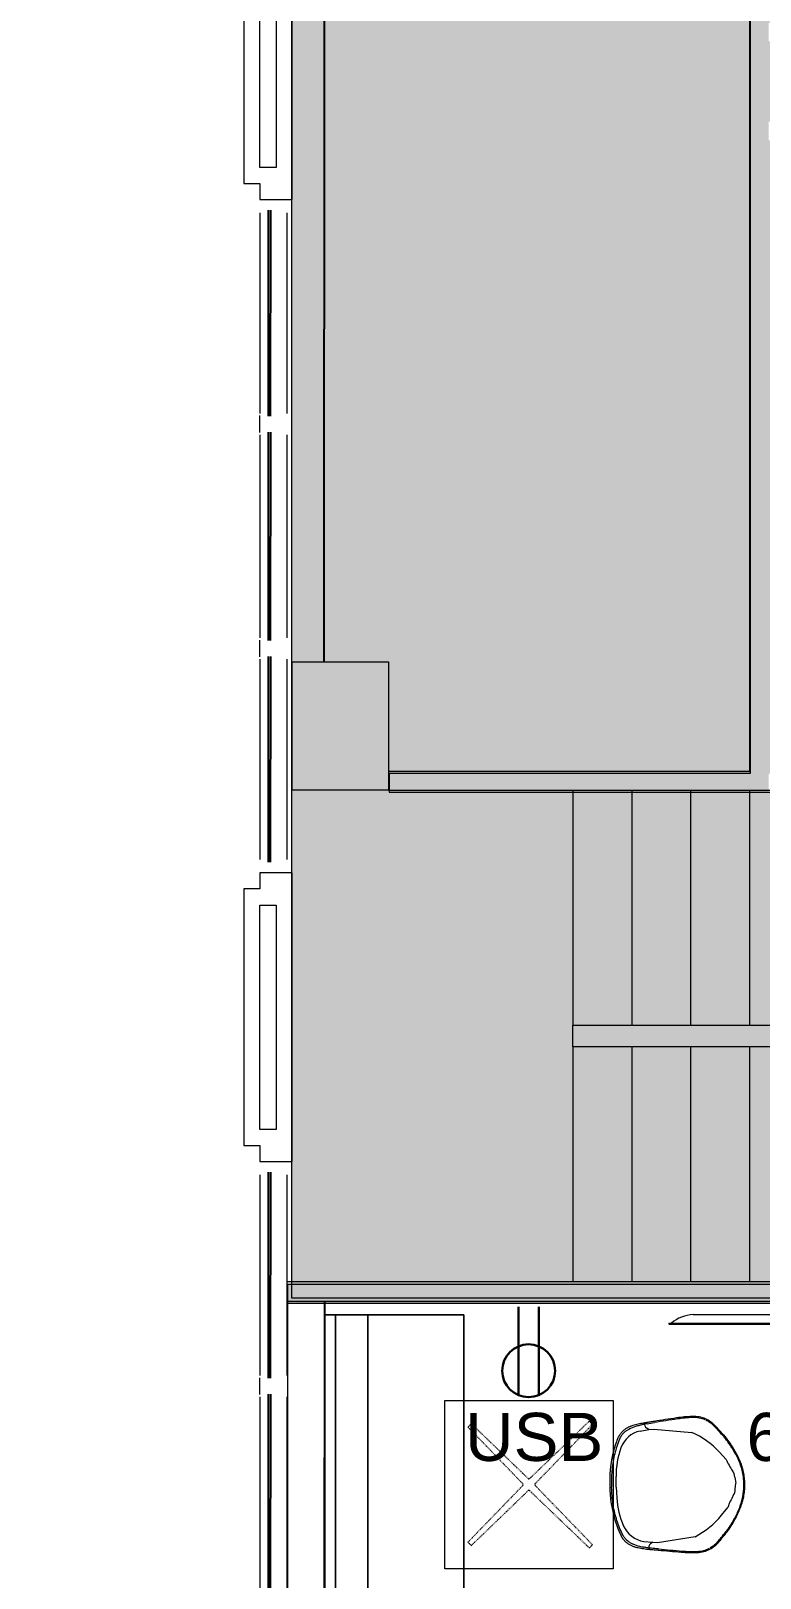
# Model space of a CAD drawing. Header units: inches. Extents: x -1221 to 179, y -822 to 880.
# Drawn here: x -1205.9 to -1069.6, y -243.5 to 46 of the extents above; entities that cross this region are included whole.
import ezdxf
from ezdxf.xclip import XClip

# ---------------------------------------------------------------- set-up
doc = ezdxf.new("R2010")
doc.units = ezdxf.units.IN
doc.header["$MEASUREMENT"] = 0
doc.header["$XCLIPFRAME"] = 2
doc.linetypes.add('L1$0$2DASHES', pattern=[163.199999, 71.999999, -24, 9.6, -24, 9.6, -24])
doc.linetypes.add('X1$0$Dash', pattern=[0.25, 0.125, -0.125])
doc.layers.add('L1$0$A-Anno-Revs-FinF', color=181, linetype='Continuous')
doc.layers.add('L1$0$GLZ_GLAZING', color=7, linetype='Continuous')
for name, color, linetype, lineweight in [('L1$0$ArchiCAD Windows_Pen_No__4', 4, 'Continuous', 9), ('L1$0$BB Columns_Pen_No__7', 7, 'Continuous', 20), ('L1$0$BB Columns_Pen_No__95', 8, 'Continuous', 20), ('L1$0$BB Core_Pen_No__100', 7, 'Continuous', 20), ('L1$0$BB Shell_Pen_No__100', 7, 'Continuous', 20), ('X1$0$18_0109_REV_dwg _7_', 8, 'Continuous', 9), ('X1$0$A-ANNO-NOTE', 131, 'Continuous', 30), ('X1$0$A-DETL', 90, 'Continuous', 9), ('X1$0$A-DETL-GENF', 92, 'Continuous', 9), ('X1$0$A-WALL', 113, 'Continuous', 9), ('X1$0$A-WALL-PATT', 111, 'Continuous', 13), ('X1$0$I-FURN', 30, 'Continuous', 9), ('X1$0$I-FURN-HDLN', 30, 'X1$0$Dash', 9), ('X1$0$I-WALL', 2, 'Continuous', 9), ('X1$0$Q-SPCQ', 91, 'Continuous', 9)]:
    doc.layers.add(name, color=color, linetype=linetype, lineweight=lineweight)
doc.styles.add('X1$0$Swis721 Lt BT', font='swissl.ttf', dxfattribs={"height": 9})

# ---------------------------------------------------------------- blocks, each defined once
blk = doc.blocks.new('L1$0$window-fixed')
at = {"layer": 'L1$0$ArchiCAD Windows_Pen_No__4', "linetype": 'L1$0$2DASHES'}
for p, q in [((-6723.6, 3788.31), (-6761.1, 3788.31)), ((-6681.6, 3788.31), (-6719.6, 3788.31)), ((-6640.1, 3788.31), (-6677.6, 3788.31)), ((-6723.6, 3783.31), (-6761.1, 3783.31)), ((-6681.6, 3783.31), (-6719.6, 3783.31)), ((-6640.09, 3783.31), (-6677.6, 3783.31))]:
    blk.add_line(p, q, dxfattribs=at)
at = {"layer": 'L1$0$ArchiCAD Windows_Pen_No__4', "linetype": 'Continuous'}
for p, q in [((-6723.17, 3788.31), (-6721.6, 3788.31)), ((-6721.6, 3788.31), (-6720.02, 3788.31)), ((-6681.17, 3788.31), (-6679.6, 3788.31)), ((-6679.6, 3788.31), (-6678.02, 3788.31))]:
    blk.add_line(p, q, dxfattribs=at)
at = {"layer": 'L1$0$GLZ_GLAZING', "color": 30, "linetype": 'Continuous'}
for p, q in [((-6723.1, 3786.81), (-6761.6, 3786.81)), ((-6761.6, 3786.32), (-6723.1, 3786.31)), ((-6681.1, 3786.81), (-6720.1, 3786.81)), ((-6720.1, 3786.32), (-6681.1, 3786.31)), ((-6639.59, 3786.81), (-6678.1, 3786.81)), ((-6678.1, 3786.32), (-6639.6, 3786.31))]:
    blk.add_line(p, q, dxfattribs=at)
at = {"layer": 'L1$0$GLZ_GLAZING', "color": 30, "linetype": 'Continuous', "const_width": 0.00174}
for points in [[(-6763.6, 3783.31), (-6761.1, 3783.31), (-6761.1, 3786.06), (-6761.6, 3786.06), (-6761.6, 3787.06), (-6761.1, 3787.06), (-6761.1, 3788.31), (-6763.6, 3788.31), (-6763.6, 3787.06), (-6763.6, 3787.06), (-6763.6, 3786.06), (-6763.6, 3786.06)], [(-6723.1, 3786.06), (-6723.1, 3787.06), (-6761.6, 3787.06), (-6761.6, 3786.07), (-6723.1, 3786.06)], [(-6719.6, 3783.31), (-6723.6, 3783.31), (-6723.6, 3786.06), (-6723.1, 3786.06), (-6723.1, 3787.06), (-6723.6, 3787.06), (-6723.6, 3788.31), (-6719.6, 3788.31), (-6719.6, 3787.06), (-6720.1, 3787.06), (-6720.1, 3786.06), (-6719.6, 3786.06)], [(-6681.1, 3786.06), (-6681.1, 3787.06), (-6720.1, 3787.06), (-6720.1, 3786.07), (-6681.59, 3786.06)], [(-6677.6, 3783.31), (-6681.6, 3783.31), (-6681.6, 3786.06), (-6681.1, 3786.06), (-6681.1, 3787.06), (-6681.6, 3787.06), (-6681.6, 3788.31), (-6677.6, 3788.31), (-6677.6, 3787.06), (-6678.1, 3787.06), (-6678.1, 3786.06), (-6677.6, 3786.06)], [(-6639.59, 3786.06), (-6639.59, 3787.06), (-6678.1, 3787.06), (-6678.1, 3786.07), (-6639.59, 3786.06)]]:
    blk.add_lwpolyline(points, close=True, dxfattribs=at)
blk.add_lwpolyline([(-6637.6, 3783.31), (-6637.6, 3788.31), (-6640.1, 3788.31), (-6640.09, 3787.06), (-6639.59, 3787.06), (-6639.59, 3786.06), (-6640.09, 3786.06), (-6640.09, 3783.31), (-6637.6, 3783.31)], dxfattribs=at)
blk = doc.blocks.new('L1')
at = {"layer": 'L1$0$BB Columns_Pen_No__95', "linetype": 'Continuous', "lineweight": 0, "true_color": 0x3f3f3f}
blk.add_hatch(color=250, dxfattribs=at).paths.add_polyline_path([(-7523.69, 2850.57), (-7523.69, 2826.57), (-7505.69, 2826.57), (-7505.69, 2850.57)])
at = {"layer": 'L1$0$A-Anno-Revs-FinF'}
for p, q in [((-7517.69, 2850.57), (-7517.59, 3072.07)), ((-7517.69, 2619.07), (-7517.59, 2730.96))]:
    blk.add_line(p, q, dxfattribs=at)
at = {"layer": 'L1$0$BB Columns_Pen_No__7', "linetype": 'Continuous', "flags": 128}
blk.add_lwpolyline([(-7523.69, 2850.57), (-7505.69, 2850.57), (-7505.69, 2826.57), (-7523.69, 2826.57)], close=True, dxfattribs=at)
at = {"layer": 'L1$0$BB Core_Pen_No__100', "linetype": 'Continuous'}
for p, q in [((-7471.19, 2826.57), (-7471.19, 2782.57)), ((-7460.19, 2826.57), (-7460.19, 2782.57)), ((-7449.19, 2826.57), (-7449.19, 2782.57)), ((-7438.19, 2826.57), (-7438.19, 2782.57)), ((-7471.19, 2778.57), (-7471.19, 2782.57)), ((-7471.19, 2782.57), (-7383.19, 2782.57)), ((-7383.19, 2778.57), (-7471.19, 2778.57)), ((-7471.19, 2778.57), (-7471.19, 2734.57)), ((-7460.19, 2778.57), (-7460.19, 2734.57)), ((-7449.19, 2778.57), (-7449.19, 2734.57)), ((-7438.19, 2778.57), (-7438.19, 2734.57))]:
    blk.add_line(p, q, dxfattribs=at)
at = {"layer": 'L1$0$BB Shell_Pen_No__100', "linetype": 'Continuous', "flags": 128}
for points in [[(-7438.19, 3098.07), (-7438.19, 2830.07)], [(-7529.69, 2937.07), (-7523.69, 2937.07), (-7523.69, 2991.07), (-7529.69, 2991.07)], [(-7532.69, 2988.07), (-7532.69, 2940.07)], [(-7529.69, 2943.07), (-7529.69, 2985.07)], [(-7526.69, 2985.07), (-7526.69, 2943.07)], [(-7526.69, 2943.07), (-7529.69, 2943.07)], [(-7532.69, 2940.07), (-7529.69, 2940.07)], [(-7529.69, 2940.07), (-7529.69, 2937.07)], [(-7438.19, 2830.07), (-7505.69, 2830.07)], [(-7505.69, 2830.07), (-7505.69, 2826.57)], [(-7505.69, 2826.57), (-7357.69, 2826.57)], [(-7529.69, 2757.07), (-7523.69, 2757.07), (-7523.69, 2811.07), (-7529.69, 2811.07)], [(-7529.69, 2811.07), (-7529.69, 2808.07)], [(-7529.69, 2808.07), (-7532.69, 2808.07)], [(-7532.69, 2808.07), (-7532.69, 2760.07)], [(-7529.69, 2805.07), (-7526.69, 2805.07)], [(-7529.69, 2763.07), (-7529.69, 2805.07)], [(-7526.69, 2805.07), (-7526.69, 2763.07)], [(-7526.69, 2763.07), (-7529.69, 2763.07)], [(-7532.69, 2760.07), (-7529.69, 2760.07)], [(-7529.69, 2760.07), (-7529.69, 2757.07)], [(-7337.69, 2734.57), (-7524.69, 2734.57)], [(-7524.69, 2730.96), (-7334.19, 2730.96)]]:
    blk.add_lwpolyline(points, dxfattribs=at)
at = {"layer": 'L1$0$A-Anno-Revs-FinF', "rotation": 90}
for p in [(-3741.38, 9574.66), (-3741.38, 9394.66)]:
    blk.add_blockref('L1$0$window-fixed', p, dxfattribs=at)
blk = doc.blocks.new('X1$0$Booth Seat4 - Booth Seat-4903421-FIRST FLOOR POWER _ SIGNAL')
at = {"layer": 'X1$0$I-FURN'}
for p, q in [((720.87, 703.35), (708.14, 690.62)), ((708.14, 690.62), (720.87, 703.35)), ((732.18, 692.03), (720.87, 703.35)), ((720.87, 703.35), (732.18, 692.03)), ((754.45, 669.76), (732.18, 692.03)), ((732.18, 692.03), (754.45, 669.76)), ((708.14, 690.62), (703.9, 686.38)), ((703.9, 686.38), (708.14, 690.62)), ((708.14, 690.62), (703.9, 686.38)), ((703.9, 686.38), (708.14, 690.62)), ((785.72, 613.04), (708.14, 690.62)), ((708.14, 690.62), (785.72, 613.04)), ((703.9, 686.38), (702.48, 684.96)), ((702.48, 684.96), (703.9, 686.38)), ((781.6, 608.67), (703.9, 686.38)), ((703.9, 686.38), (781.47, 608.8)), ((703.9, 686.38), (781.47, 608.8)), ((781.47, 608.8), (703.9, 686.38)), ((703.9, 686.38), (781.47, 608.8)), ((781.47, 608.8), (703.9, 686.38)), ((702.48, 684.96), (780.19, 607.25)), ((768.13, 656.08), (754.45, 669.76)), ((754.45, 669.76), (768.13, 656.08)), ((790.41, 633.8), (768.13, 656.08)), ((768.13, 656.08), (790.41, 633.8)), ((798.57, 625.64), (790.41, 633.8)), ((790.41, 633.8), (798.57, 625.64)), ((781.6, 608.67), (798.57, 625.64)), ((798.57, 625.64), (781.6, 608.67)), ((781.47, 608.8), (785.72, 613.04)), ((785.72, 613.04), (781.47, 608.8)), ((780.19, 607.25), (781.6, 608.67)), ((781.6, 608.67), (780.19, 607.25)), ((781.47, 608.8), (781.6, 608.67)), ((781.47, 608.8), (781.6, 608.67)), ((781.6, 608.67), (781.47, 608.8)), ((780.19, 607.25), (780.07, 607.37))]:
    blk.add_line(p, q, dxfattribs=at)
blk = doc.blocks.new('X1$0$REVIT_CST0807Q - 28 3_8_ High-V1-FIRST FLOOR POWER _ SIGNAL')
at = {"layer": 'X1$0$I-FURN'}
for p, q in [((-15.75, 15.75), (-5.88, 15.75)), ((-15.75, -15.75), (-15.75, 15.75)), ((-5.88, 15.75), (-5.22, 15.75)), ((-5.18, 15.75), (-3.18, 15.75)), ((-3.15, 15.75), (5.43, 15.75)), ((5.43, 15.75), (15.75, 15.75)), ((15.75, 15.75), (15.75, -15.75)), ((15.75, -15.75), (-15.75, -15.75))]:
    blk.add_line(p, q, dxfattribs=at)
at = {"layer": 'X1$0$I-FURN-HDLN'}
for p, q in [((-0.14, 1.13), (-11.24, 11.86)), ((11.24, 11.86), (0.14, 1.14)), ((-11.85, 11.25), (-1.13, 0.13)), ((1.14, 0.14), (11.83, 11.27)), ((-1.13, -0.14), (-11.39, -10.78)), ((-10.76, -11.4), (-0.14, -1.13)), ((0.14, -1.13), (10.76, -11.4)), ((11.39, -10.78), (1.13, -0.14))]:
    blk.add_line(p, q, dxfattribs=at)
for centre, radius, start, end in [((0, 0), 16.34, 133.4596, 136.4655), ((0, 0), 16.34, 43.6309, 46.5465), ((-1.29, 0), 0.206, 318.5957, 40.7021), ((0, 1.29), 0.206, 228.5804, 312.4265), ((1.29, 0), 0.206, 136.1671, 221.3524), ((1.29, -0.13), 0.206, 139.3099, 167.0272), ((0, 0), 15.68, 223.4282, 226.6526), ((0, 0), 15.68, 313.3534, 316.5718)]:
    blk.add_arc(centre, radius, start, end, dxfattribs=at)
blk.add_ellipse((0, -1.29), major_axis=(0.205, 0), ratio=0.990705, start_param=0.842477, end_param=2.299101, dxfattribs=at)
blk = doc.blocks.new('X1$0$A-Flat_Screen_TV - OLED 65B6P 65_-4747238-FIRST FLOOR POWER _ SIGNAL')
at = {"layer": 'X1$0$Q-SPCQ'}
for p, q in [((-30, 0.19), (30, 0.19)), ((-30, 0.19), (-30, 0)), ((30, 0), (-30, 0)), ((-29.94, 0), (-29.94, -0.06)), ((-25.5, 1.81), (25.5, 1.81)), ((29.94, -0.06), (29.94, 0)), ((30, 0), (30, 0.19)), ((29.94, -0.06), (-29.94, -0.06))]:
    blk.add_line(p, q, dxfattribs=at)
for centre, start, end in [((-24.9, -5.58), 94.6372, 128.9656), ((24.9, -5.58), 51.0344, 85.3628)]:
    blk.add_arc(centre, 7.41, start, end, dxfattribs=at)
blk = doc.blocks.new('X1$0$HermanMiller_Collection_Eames_UpholsteredMoldedArmChair - Upholstered Plastic 4-leg Base 3-4909762-FIRST FLOOR POWER _ SIGNAL')
at = {"layer": 'X1$0$I-FURN'}
for p, q in [((-4.87, 12.73), (-4.97, 12.73)), ((2.37, 10.59), (-4.71, 9.76)), ((3.27, 10.55), (2.37, 10.59)), ((3.27, 10.55), (3.67, 10.82)), ((4.94, 10.34), (3.27, 10.55)), ((-9.78, 5.89), (-10.98, 4.49)), ((-12.5, 1.12), (-12.63, 0)), ((9.76, 0.02), (9.71, 2.01)), ((9.76, 0.02), (9.76, -0.02)), ((9.76, -0.02), (9.76, 0.02)), ((10.61, 0.5), (10.61, 0)), ((10.94, 0), (10.94, 0.5)), ((-12.5, -1.12), (-12.63, 0)), ((9.76, -0.02), (9.71, -2.01)), ((10.61, -0.5), (10.61, 0)), ((10.94, -0.5), (10.94, 0)), ((-9.78, -5.89), (-10.98, -4.49)), ((2.37, -10.59), (-4.71, -9.76)), ((3.27, -10.55), (2.37, -10.59)), ((4.94, -10.34), (3.27, -10.55)), ((3.27, -10.55), (3.67, -10.82)), ((-4.97, -12.73), (-4.87, -12.73))]:
    blk.add_line(p, q, dxfattribs=at)
for centre, radius, start, end in [((3.18, 11.54), 0.869, 304.3061, 19.3416), ((5.78, -3.84), 20.92, 141.8154, 149.4111), ((2.08, -4.38), 15.69, 115.6446, 139.1162), ((4, 5.46), 4.97, 21.9526, 79.1526), ((-10.68, 0.5), 21.62, 18.451, 23.2032), ((5.78, -3.84), 20.92, 149.4111, 156.2578), ((-5.51, 1.63), 15.22, 1.4334, 21.9526), ((-10.68, 0.5), 21.62, 0, 18.451), ((-23.94, 9.68), 13.96, 328.1153, 338.1707), ((-9.63, 0.79), 2.89, 148.1153, 173.4244), ((-9.63, -0.79), 2.89, 186.5756, 211.8847), ((-23.94, -9.68), 13.96, 21.8293, 31.8847), ((-5.51, -1.63), 15.22, 338.0474, 358.5666), ((-10.68, -0.5), 21.62, 340.1115, 360), ((5.78, 3.84), 20.92, 203.7422, 209.1658), ((5.78, 3.84), 20.92, 209.1658, 218.1846), ((2.08, 4.38), 15.69, 220.8838, 244.3554), ((4, -5.46), 4.97, 280.8474, 338.0474), ((-10.68, -0.5), 21.62, 336.7968, 340.1115), ((3.18, -11.54), 0.869, 340.6584, 55.6939)]:
    blk.add_arc(centre, radius, start, end, dxfattribs=at)
for centre, major_axis, ratio, start_param, end_param in [((-5.02, 7.12), (0, 5.41), 0.997902, 6.280317, 6.723004), ((-5.08, -13.76), (0, 26.29), 0.997902, 6.17094, 6.280317), ((-28.85, -225.14), (0, 239.01), 0.997902, 6.152583, 6.17094), ((2.26, 11.87), (-3.13, 0.41), 0.012863, 1.554281, 2.001245), ((3.43, -16.44), (0, 32.94), 0.665393, 0.633807, 0.689312), ((-7.92, 11.83), (2.68, 2.96), 0.015729, 1.944615, 2.206038), ((2.11, -51.03), (0, 62.73), 0.465035, 6.157548, 6.183609), ((4.19, -16.19), (0, 27.6), 0.465035, 6.060021, 6.159998), ((4.9, -9.22), (0, 20.46), 0.465035, 6.001994, 6.057858), ((3.43, 16.44), (0, 32.94), 0.665393, 2.45228, 2.507786), ((-7.92, -11.83), (-2.68, 2.96), 0.015729, 0.935555, 1.196978), ((2.11, 51.03), (0, 62.73), 0.465035, 3.241169, 3.26723), ((4.19, 16.19), (0, 27.6), 0.465035, 3.264779, 3.364757), ((4.9, 9.22), (0, 20.46), 0.465035, 3.36692, 3.422784), ((-5.02, -7.12), (0, 5.41), 0.997902, 2.701774, 3.144461), ((-5.08, 13.76), (0, 26.29), 0.997902, 3.144461, 3.253838), ((-28.85, 225.14), (0, 239.01), 0.997902, 3.253838, 3.272195), ((2.26, -11.87), (3.13, 0.41), 0.012863, 1.140348, 1.587312)]:
    blk.add_ellipse(centre, major_axis=major_axis, ratio=ratio, start_param=start_param, end_param=end_param, dxfattribs=at)
for points in [[(-7.39, 12.19), (-7.73, 12.02), (-8.34, 11.64), (-8.85, 11.17), (-9.08, 10.91)], [(-8.94, 10.78), (-8.84, 10.9), (-8.62, 11.13), (-8.25, 11.44), (-7.85, 11.73), (-7.55, 11.9), (-7.4, 11.97)], [(-4.97, 12.73), (-5.39, 12.73), (-6.22, 12.64), (-7.01, 12.37), (-7.39, 12.19)], [(-1.98, 12.56), (-2.46, 12.62), (-3.42, 12.7), (-4.39, 12.73), (-4.87, 12.73)], [(2.27, 12.04), (1.56, 12.14), (0.15, 12.31), (-1.27, 12.48), (-1.98, 12.56)], [(3.77, 11.86), (3.67, 11.87), (3.45, 11.89), (3.08, 11.94), (2.68, 11.99), (2.41, 12.02), (2.27, 12.04)], [(3.56, 11.66), (3.72, 11.64), (4.01, 11.59), (4.41, 11.52), (4.75, 11.44), (4.93, 11.41), (5.01, 11.39)], [(4.23, 11.8), (4.19, 11.8), (4.1, 11.81), (3.95, 11.83), (3.84, 11.85), (3.77, 11.86)], [(6.26, 11.39), (5.92, 11.49), (5.25, 11.64), (4.57, 11.75), (4.23, 11.8)], [(-9.7, 10.21), (-9.86, 10.03), (-10.18, 9.66), (-10.5, 9.28), (-10.66, 9.09)], [(-9.08, 10.91), (-9.19, 10.78), (-9.4, 10.54), (-9.6, 10.32), (-9.7, 10.21)], [(6.76, 11.24), (6.68, 11.27), (6.51, 11.32), (6.34, 11.37), (6.26, 11.39)], [(7.52, 10.89), (7.42, 10.95), (7.23, 11.05), (6.98, 11.16), (6.83, 11.22), (6.76, 11.24)], [(8.83, 8.94), (9.02, 8.51), (9.39, 7.63), (9.84, 6.25), (10.18, 4.84), (10.43, 3.4), (10.57, 1.95), (10.61, 0.99), (10.61, 0.5)], [(8.83, -8.94), (9.02, -8.51), (9.39, -7.63), (9.84, -6.25), (10.18, -4.84), (10.43, -3.4), (10.57, -1.95), (10.61, -0.99), (10.61, -0.5)], [(-10.66, -9.09), (-10.5, -9.28), (-10.18, -9.66), (-9.86, -10.03), (-9.7, -10.21)], [(-9.7, -10.21), (-9.6, -10.32), (-9.4, -10.54), (-9.19, -10.78), (-9.08, -10.91)], [(-9.08, -10.91), (-8.85, -11.17), (-8.34, -11.64), (-7.73, -12.02), (-7.39, -12.19)], [(-8.94, -10.78), (-8.84, -10.9), (-8.62, -11.13), (-8.25, -11.44), (-7.85, -11.73), (-7.55, -11.9), (-7.4, -11.97)], [(3.56, -11.66), (3.72, -11.64), (4.01, -11.59), (4.41, -11.52), (4.75, -11.44), (4.93, -11.41), (5.01, -11.39)], [(4.23, -11.8), (4.57, -11.75), (5.25, -11.64), (5.92, -11.49), (6.26, -11.39)], [(6.26, -11.39), (6.34, -11.37), (6.51, -11.32), (6.68, -11.27), (6.76, -11.24)], [(6.76, -11.24), (6.83, -11.22), (6.98, -11.16), (7.23, -11.05), (7.42, -10.95), (7.52, -10.89)], [(-7.39, -12.19), (-7.01, -12.37), (-6.22, -12.64), (-5.39, -12.73), (-4.97, -12.73)], [(-4.87, -12.73), (-4.39, -12.73), (-3.42, -12.7), (-2.46, -12.62), (-1.98, -12.56)], [(-1.98, -12.56), (-1.27, -12.48), (0.15, -12.31), (1.56, -12.14), (2.27, -12.04)], [(2.27, -12.04), (2.41, -12.02), (2.68, -11.99), (3.08, -11.94), (3.45, -11.89), (3.67, -11.87), (3.77, -11.86)], [(3.77, -11.86), (3.84, -11.85), (3.95, -11.83), (4.1, -11.81), (4.19, -11.8), (4.23, -11.8)]]:
    blk.add_open_spline(points, degree=3, dxfattribs=at)
for points, knots in [([(-13.2, 4.5), (-13.05, 4.84), (-12.73, 5.51), (-12.26, 6.39), (-11.81, 7.15), (-11.38, 7.81), (-10.94, 8.42), (-10.65, 8.8), (-10.51, 8.98)], [0, 0, 0, 0, 0.2, 0.4, 0.55, 0.7, 0.85, 1, 1, 1, 1]), ([(9.2, 9.02), (9.1, 9.23), (8.93, 9.54), (8.7, 9.85), (8.56, 10.03), (8.41, 10.19), (8.22, 10.38), (7.98, 10.58), (7.75, 10.75), (7.6, 10.85), (7.52, 10.89)], [0, 0, 0, 0, 0.25, 0.375, 0.4375, 0.5, 0.625, 0.75, 0.875, 1, 1, 1, 1]), ([(7.54, 10.44), (7.62, 10.4), (7.78, 10.28), (8.11, 10), (8.42, 9.65), (8.67, 9.26), (8.78, 9.05), (8.83, 8.94)], [0, 0, 0, 0, 0.2, 0.4, 0.7, 0.85, 1, 1, 1, 1]), ([(-13.36, 4.58), (-13.52, 4.22), (-13.73, 3.67), (-13.95, 2.92), (-14.08, 2.35), (-14.19, 1.77), (-14.26, 1.18), (-14.31, 0.59), (-14.33, 0), (-14.31, -0.59), (-14.26, -1.18), (-14.19, -1.77), (-14.08, -2.35), (-13.95, -2.92), (-13.73, -3.67), (-13.52, -4.22), (-13.36, -4.58)], [0, 0, 0, 0, 0.125, 0.1875, 0.25, 0.3125, 0.375, 0.4375, 0.5, 0.5625, 0.625, 0.6875, 0.75, 0.8125, 0.875, 1, 1, 1, 1]), ([(-13.2, 4.5), (-13.33, 4.19), (-13.58, 3.56), (-13.96, 2.24), (-14.16, 0.78), (-14.14, -0.78), (-13.98, -2.06), (-13.67, -3.32), (-13.37, -4.12), (-13.2, -4.5)], [0, 0, 0, 0, 0.111111, 0.222222, 0.444444, 0.583333, 0.722222, 0.861111, 1, 1, 1, 1]), ([(-13.2, -4.5), (-13.05, -4.84), (-12.73, -5.51), (-12.26, -6.39), (-11.81, -7.15), (-11.38, -7.81), (-10.94, -8.42), (-10.65, -8.8), (-10.51, -8.98)], [0, 0, 0, 0, 0.2, 0.4, 0.55, 0.7, 0.85, 1, 1, 1, 1]), ([(7.52, -10.89), (7.6, -10.85), (7.75, -10.75), (7.98, -10.58), (8.18, -10.41), (8.34, -10.26), (8.49, -10.11), (8.67, -9.9), (8.93, -9.53), (9.1, -9.23), (9.2, -9.02)], [0, 0, 0, 0, 0.125, 0.25, 0.375, 0.4375, 0.5, 0.625, 0.75, 1, 1, 1, 1]), ([(7.54, -10.44), (7.62, -10.4), (7.78, -10.28), (8.11, -10), (8.42, -9.65), (8.67, -9.26), (8.78, -9.05), (8.83, -8.94)], [0, 0, 0, 0, 0.2, 0.4, 0.7, 0.85, 1, 1, 1, 1])]:
    blk.add_open_spline(points, degree=3, knots=knots, dxfattribs=at)
blk = doc.blocks.new('X1$0$Walls 30 - Walls 1-5287908-FIRST FLOOR POWER _ SIGNAL')
at = {"layer": 'X1$0$A-WALL'}
for p, q in [((-1157.93, -192.05), (-1157.93, -303.94)), ((-1150.93, -194.22), (-1150.93, -192.05)), ((-1150.93, -303.94), (-1150.93, -194.22)), ((-1157.93, -303.94), (-1150.93, -303.94))]:
    blk.add_line(p, q, dxfattribs=at)
blk = doc.blocks.new('X1')
at = {"layer": 'X1$0$A-DETL-GENF'}
h = blk.add_hatch(color=254, dxfattribs=at)
h.paths.add_polyline_path([(-582.15, -191.05), (-582.15, 268.45), (-582.93, 268.45), (-582.93, 217.06), (-586.43, 217.06), (-586.43, 259.06), (-673.43, 259.06), (-673.43, 217.06), (-676.93, 217.06), (-676.93, 235.56), (-703.43, 235.56), (-703.43, 267.95), (-768.65, 267.95), (-768.65, 204.45), (-769.43, 204.45), (-769.43, 162.81), (-765.43, 162.81), (-765.43, 159.31), (-892.43, 159.31), (-892.43, -33.03), (-724.93, -33.03), (-724.93, 159.31), (-731.43, 159.31), (-731.43, 162.81), (-685.43, 162.81), (-685.43, 175.06), (-676.93, 175.06), (-676.93, 177.06), (-673.43, 177.06), (-673.43, 147.06), (-586.43, 147.06), (-586.43, 177.06), (-582.93, 177.06), (-582.93, 113.06), (-586.43, 113.06), (-586.43, 143.06), (-673.43, 143.06), (-673.43, 43.06), (-614.43, 43.06), (-614.43, 47.06), (-586.43, 47.06), (-586.43, 73.06), (-582.93, 73.06), (-582.93, 47.06), (-582.43, 47.06), (-582.43, 35.06), (-582.93, 35.06), (-582.93, 9.06), (-586.43, 9.06), (-586.43, 35.06), (-614.43, 35.06), (-614.43, 39.06), (-673.43, 39.06), (-673.43, -60.94), (-586.43, -60.94), (-586.43, -30.94), (-582.93, -30.94), (-582.93, -94.94), (-586.43, -94.94), (-586.43, -64.94), (-673.43, -64.94), (-673.43, -164.94), (-586.43, -164.94), (-586.43, -134.94), (-582.93, -134.94), (-582.93, -191.05)], flags=0)
h.paths.add_polyline_path([(-1157.15, -188.55), (-970.93, -188.55), (-970.93, -184.44), (-970.15, -184.44), (-970.15, -144.44), (-970.93, -144.44), (-970.93, -96.44), (-967.43, -96.44), (-967.39, -112.94), (-895.93, -112.94), (-895.93, -70.53), (-892.43, -70.53), (-892.43, -124.53), (-829.43, -124.53), (-829.43, -36.53), (-895.93, -36.53), (-895.93, 25.56), (-963.93, 25.56), (-963.93, -34.44), (-971.93, -34.44), (-971.93, 25.56), (-1067.93, 25.56), (-1067.93, -92.94), (-990.93, -92.94), (-990.93, -96.44), (-1138.93, -96.44), (-1138.93, -92.94), (-1071.43, -92.94), (-1071.43, 175.06), (-1157.15, 175.06), (-1157.15, -188.55)], flags=0)
h.paths.add_polyline_path([(-773.15, -188.44), (-685.43, -188.44), (-685.43, -164.94), (-676.93, -164.94), (-676.93, -92.94), (-685.43, -92.94), (-685.43, -56.94), (-676.93, -56.94), (-676.93, -36.53), (-773.93, -36.53), (-773.93, -124.53), (-773.15, -124.53), (-773.15, -187.67)], flags=0)
h.paths.add_polyline_path([(-586.43, -188.44), (-586.43, -176.94), (-681.93, -176.94), (-681.93, -188.44), (-589.17, -188.44)], flags=0)
h.paths.add_polyline_path([(-820.93, -124.53), (-777.43, -124.53), (-777.43, -36.53), (-825.93, -36.53), (-825.93, -124.53)], flags=0)
h.paths.add_polyline_path([(-895.93, -124.53), (-895.93, -116.44), (-967.43, -116.44), (-967.43, -124.53), (-963.93, -124.53)], flags=0)
h.paths.add_polyline_path([(-969.85, -96.04), (-989.56, -96.04), (-989.56, -72.04), (-965.56, -72.04), (-965.56, -96.04), (-967.43, -96.04)], flags=0)
h.paths.add_polyline_path([(-1139.06, -96.04), (-1157.06, -96.04), (-1157.06, -72.04), (-1139.06, -72.04), (-1139.06, -92.94)], flags=0)
h.paths.add_polyline_path([(-681.93, -33.03), (-676.93, -33.03), (-676.93, 139.06), (-685.43, 139.06), (-685.43, 159.31), (-721.43, 159.31), (-721.43, -33.03), (-685.43, -33.03)], flags=0)
h.paths.add_polyline_path([(-968.52, 29.06), (-895.93, 29.06), (-895.93, 44.06), (-1067.93, 44.06), (-1067.93, 29.06), (-970.15, 29.06)], flags=0)
h.paths.add_polyline_path([(-929.08, 47.56), (-895.93, 47.56), (-895.93, 204.1), (-963.93, 204.1), (-963.93, 147.06), (-931.93, 147.06), (-931.93, 143.56), (-990.93, 143.56), (-990.93, 175.06), (-1067.93, 175.06), (-1067.93, 47.56), (-971.93, 47.56), (-971.93, 107.56), (-963.93, 107.56), (-963.93, 47.56), (-931.93, 47.56)], flags=0)
h.paths.add_polyline_path([(-967.43, 147.06), (-967.43, 149.46), (-987.43, 149.46), (-987.43, 147.06), (-970.15, 147.06)], flags=0)
h.paths.add_polyline_path([(-1156.41, 149.46), (-1157.06, 149.46), (-1157.06, 173.46), (-1139.06, 173.46), (-1139.06, 149.46), (-1156.15, 149.46)], flags=0)
h.paths.add_polyline_path([(-884.71, 162.81), (-832.43, 162.81), (-832.43, 189.7), (-892.43, 189.7), (-892.43, 162.81), (-885.43, 162.81)], flags=0)
h.paths.add_polyline_path([(-828.15, 162.81), (-779.43, 162.81), (-779.43, 204.45), (-828.15, 204.45), (-828.15, 189.7), (-828.93, 189.7), (-828.93, 162.81)], flags=0)
h.paths.add_polyline_path([(-773.15, 162.81), (-772.93, 162.81), (-772.93, 204.45), (-775.93, 204.45), (-775.93, 162.81)], flags=0)
h.paths.add_polyline_path([(-967.43, 173.46), (-967.43, 175.06), (-987.43, 175.06), (-987.43, 173.46), (-968.05, 173.46)], flags=0)
h.paths.add_polyline_path([(-987.43, 178.56), (-967.43, 178.56), (-967.43, 226.56), (-966.65, 226.56), (-966.65, 266.56), (-967.43, 266.56), (-967.43, 270.56), (-1009.43, 270.56), (-1009.43, 274.06), (-837.43, 274.06), (-837.43, 321.45), (-1052.65, 321.45), (-1052.65, 267.95), (-1157.15, 267.95), (-1157.15, 178.56), (-990.93, 178.56)], flags=0)
h.paths.add_polyline_path([(-1045.87, 222.56), (-1108.43, 222.56), (-1108.43, 226.56), (-1020.43, 226.56), (-1020.43, 222.56), (-1021.43, 222.56)], flags=0)
h.paths.add_polyline_path([(-696.03, 239.06), (-676.93, 239.06), (-676.93, 259.06), (-685.43, 259.06), (-685.43, 267.95), (-699.93, 267.95), (-699.93, 239.06)], flags=0)
at = {"layer": 'X1$0$A-WALL-PATT', "lineweight": 9}
for points in [[(-1071.43, -96.44), (-1067.93, -96.44), (-1067.93, 175.06), (-1071.43, 175.06), (-1071.43, -92.94)], [(-1071.53, -96.44), (-1071.43, -96.44), (-1071.43, -92.94), (-1138.93, -92.94), (-1138.93, -96.44), (-1071.53, -96.44)], [(-1002.14, -192.05), (-970.93, -192.05), (-970.93, -188.55), (-1157.93, -188.55), (-1157.93, -192.05), (-1045.87, -192.05)]]:
    blk.add_hatch(color=7, dxfattribs=at).paths.add_polyline_path(points, flags=0)
at = {"layer": 'X1$0$A-ANNO-NOTE'}
for p, q in [((-1114.74, -192.7), (-1114.74, -209.23)), ((-1110.91, -192.7), (-1110.91, -209.23))]:
    blk.add_line(p, q, dxfattribs=at)
blk.add_circle((-1112.83, -204.66), 4.95, dxfattribs=at)
at = {"layer": 'X1$0$A-DETL', "lineweight": 13}
for p, q in [((-1157.15, 267.95), (-1157.15, -191.05)), ((-1157.15, -191.05), (-970.15, -191.05))]:
    blk.add_line(p, q, dxfattribs=at)
at = {"layer": 'X1$0$I-WALL', "color": 8, "lineweight": 20}
for p, q in [((-1071.43, 175.06), (-1071.43, -92.94)), ((-1071.43, -92.94), (-1138.93, -92.94)), ((-1138.93, -92.94), (-1138.93, -96.44)), ((-1138.93, -96.44), (-990.93, -96.44)), ((-970.93, -188.55), (-1157.93, -188.55)), ((-1157.93, -188.55), (-1157.93, -192.05)), ((-1157.93, -192.05), (-967.43, -192.05))]:
    blk.add_line(p, q, dxfattribs=at)
at = {"layer": 'X1$0$18_0109_REV_dwg _7_'}
ref = blk.add_blockref('L1', (6366.63, -2922.6), dxfattribs=at)
XClip(ref).set_block_clipping_path([(-7587.3890141857, 2122.8758432012), (-6188.1189173454, 3796.6416784023)])
at = {"layer": 'X1$0$A-WALL'}
blk.add_blockref('X1$0$Walls 30 - Walls 1-5287908-FIRST FLOOR POWER _ SIGNAL', (0, 0), dxfattribs=at)
at = {"layer": 'X1$0$I-FURN'}
for name, p, rotation in [('X1$0$Booth Seat4 - Booth Seat-4903421-FIRST FLOOR POWER _ SIGNAL', (-2132, -181.83), 315.0000000000001), ('X1$0$REVIT_CST0807Q - 28 3_8_ High-V1-FIRST FLOOR POWER _ SIGNAL', (-1112.77, -225.97), 270.0000000000002), ('X1$0$HermanMiller_Collection_Eames_UpholsteredMoldedArmChair - Upholstered Plastic 4-leg Base 3-4909762-FIRST FLOOR POWER _ SIGNAL', (-1086.72, -226.11), 181.9243123592031)]:
    blk.add_blockref(name, p, dxfattribs=dict(at, rotation=rotation))
at = {"layer": 'X1$0$Q-SPCQ'}
blk.add_blockref('X1$0$A-Flat_Screen_TV - OLED 65B6P 65_-4747238-FIRST FLOOR POWER _ SIGNAL', (-1056.59, -195.93), dxfattribs=at)
at = {"layer": 'X1$0$A-ANNO-NOTE', "lineweight": 9, "char_height": 9, "attachment_point": 1, "style": 'X1$0$Swis721 Lt BT'}
for s, insert, width in [('USB', (-1124.72, -212.54), 30.3), ('60"', (-1072.1, -212.54), 20.604)]:
    blk.add_mtext(s, dxfattribs=dict(at, insert=insert, width=width))

msp = doc.modelspace()

# ---------------------------------------------------------------- block references
at = {"color": 253}
msp.add_blockref('X1', (0, 0), dxfattribs=at)

doc.saveas('drawing.dxf')
